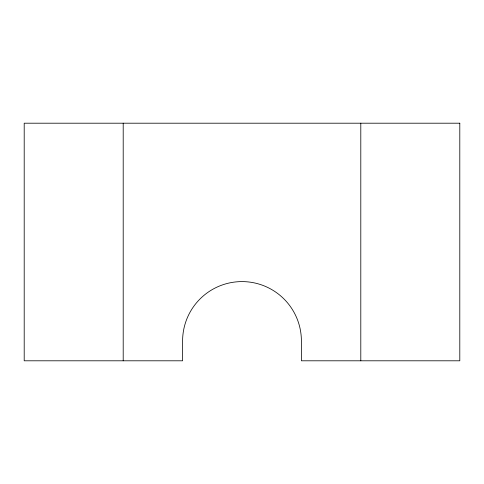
<?xml version="1.0" encoding="UTF-8"?>
<svg xmlns="http://www.w3.org/2000/svg" width="484" height="484" viewBox="0 0 484 484"><rect width="100%" height="100%" fill="white"/><g stroke="black" fill="none" stroke-linecap="round" stroke-linejoin="round"><path stroke-width="0.73" d="M360.798 123.202L360.798 360.798M123.202 123.202L123.202 360.798M459.8 123.202L24.2 123.202L24.2 360.798L182.601 360.798L182.601 341.002A59.399 59.399 0 0 1 242 281.597A59.399 59.399 0 0 1 301.399 341.002L301.399 360.798L459.8 360.798L459.8 123.202"/></g></svg>
